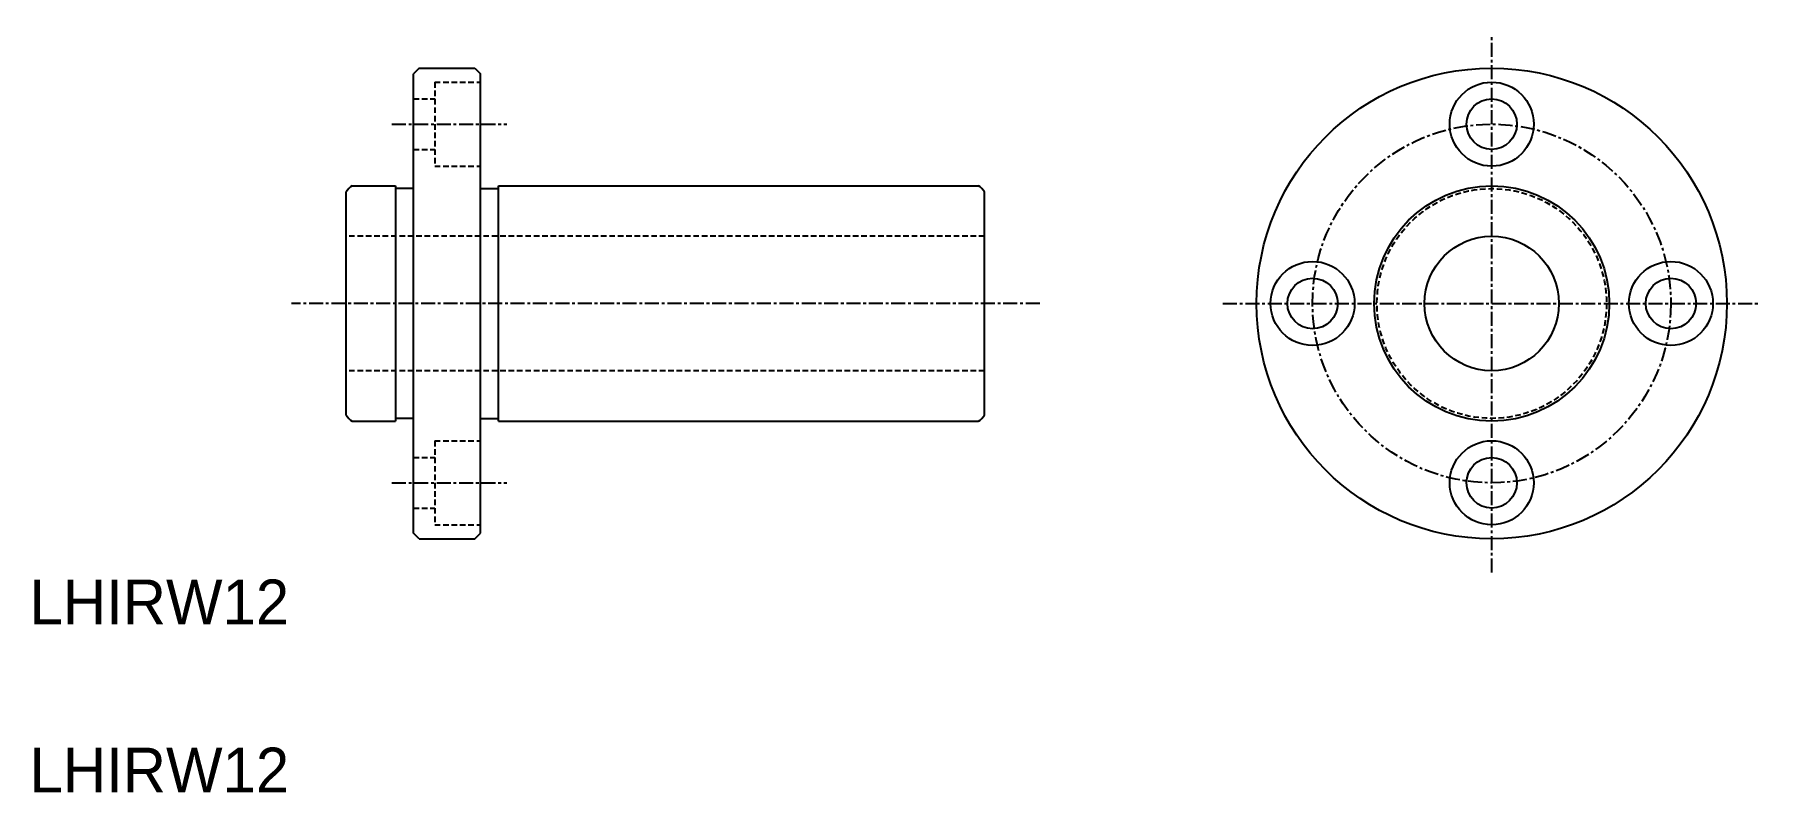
# Model space of a CAD drawing. Extents: x 252 to 406, y 133 to 201.
import ezdxf

# ---------------------------------------------------------------- set-up
doc = ezdxf.new("R2010")
doc.units = 0
doc.linetypes.add('CENTER', pattern=[2, 1.25, -0.25, 0.25, -0.25])
doc.linetypes.add('DASHED', pattern=[0.75, 0.5, -0.25])
doc.layers.get('0').update_dxf_attribs({"linetype": 'CONTINUOUS'})
doc.layers.add('CENTER', color=1, linetype='CENTER')

msp = doc.modelspace()

# ---------------------------------------------------------------- linework, layer by layer
at = {"color": 7, "linetype": 'CONTINUOUS'}
for p, q in [((286.21, 197.81), (285.71, 197.31)), ((285.71, 156.31), (285.71, 197.31)), ((286.21, 197.81), (291.21, 197.81)), ((291.21, 197.81), (291.71, 197.31)), ((291.71, 156.31), (291.71, 197.31)), ((279.71, 166.85), (279.71, 186.76)), ((280.25, 187.31), (284.11, 187.31)), ((284.11, 187.31), (284.11, 166.31)), ((285.71, 187.06), (284.11, 187.06)), ((291.71, 187.06), (293.31, 187.06)), ((293.31, 187.31), (336.16, 187.31)), ((293.31, 166.31), (293.31, 187.31)), ((336.71, 166.85), (336.71, 186.76)), ((285.71, 166.56), (284.11, 166.56)), ((291.71, 166.56), (293.31, 166.56)), ((280.25, 166.31), (284.11, 166.31)), ((293.31, 166.31), (336.16, 166.31)), ((286.21, 155.81), (285.71, 156.31)), ((286.21, 155.81), (291.21, 155.81)), ((291.21, 155.81), (291.71, 156.31))]:
    msp.add_line(p, q, dxfattribs=at)
at = {"color": 3, "linetype": 'DASHED'}
for p, q in [((287.61, 196.56), (287.61, 189.06)), ((287.61, 196.56), (291.71, 196.56)), ((285.71, 195.06), (287.61, 195.06)), ((285.71, 190.56), (287.61, 190.56)), ((287.61, 189.06), (291.71, 189.06)), ((336.71, 182.81), (279.71, 182.81)), ((336.71, 170.81), (279.71, 170.81)), ((287.61, 164.56), (287.61, 157.06)), ((287.61, 164.56), (291.71, 164.56)), ((285.71, 163.06), (287.61, 163.06)), ((285.71, 158.56), (287.61, 158.56)), ((287.61, 157.06), (291.71, 157.06))]:
    msp.add_line(p, q, dxfattribs=at)
at = {"color": 7, "linetype": 'CONTINUOUS'}
for centre, radius in [((382.01, 176.81), 21), ((382.01, 192.81), 3.75), ((382.01, 192.81), 2.25), ((382.01, 176.81), 10.5), ((382.01, 176.81), 6), ((366.01, 176.81), 3.75), ((398.01, 176.81), 3.75), ((366.01, 176.81), 2.25), ((398.01, 176.81), 2.25), ((382.01, 160.81), 3.75), ((382.01, 160.81), 2.25)]:
    msp.add_circle(centre, radius, dxfattribs=at)
at = {"color": 3, "linetype": 'DASHED'}
msp.add_circle((382.01, 176.81), 10.25, dxfattribs=at)
at = {"color": 7, "linetype": 'CONTINUOUS'}
for centre, start, end in [((280.86, 186.16), 117.7958, 152.2042), ((335.56, 186.16), 27.7958, 62.2042), ((280.86, 167.46), 207.7958, 242.2042), ((335.56, 167.46), 297.7958, 332.2042)]:
    msp.add_arc(centre, 1.3, start, end, dxfattribs=at)
at = {"layer": 'CENTER', "color": 1, "linetype": 'CENTER'}
for p, q in [((382.01, 152.81), (382.01, 200.81)), ((283.79, 192.81), (294.05, 192.81)), ((341.64, 176.81), (274.81, 176.81)), ((358.01, 176.81), (406.01, 176.81)), ((283.79, 160.81), (294.05, 160.81))]:
    msp.add_line(p, q, dxfattribs=at)
msp.add_circle((382.01, 176.81), 16, dxfattribs=at)

# ---------------------------------------------------------------- texts
at = {"color": 7, "linetype": 'CONTINUOUS'}
for p in [(251.43, 148.18), (251.43, 133.18)]:
    msp.add_text('LHIRW12', height=4, dxfattribs=at).set_placement(p)

doc.saveas('drawing.dxf')
